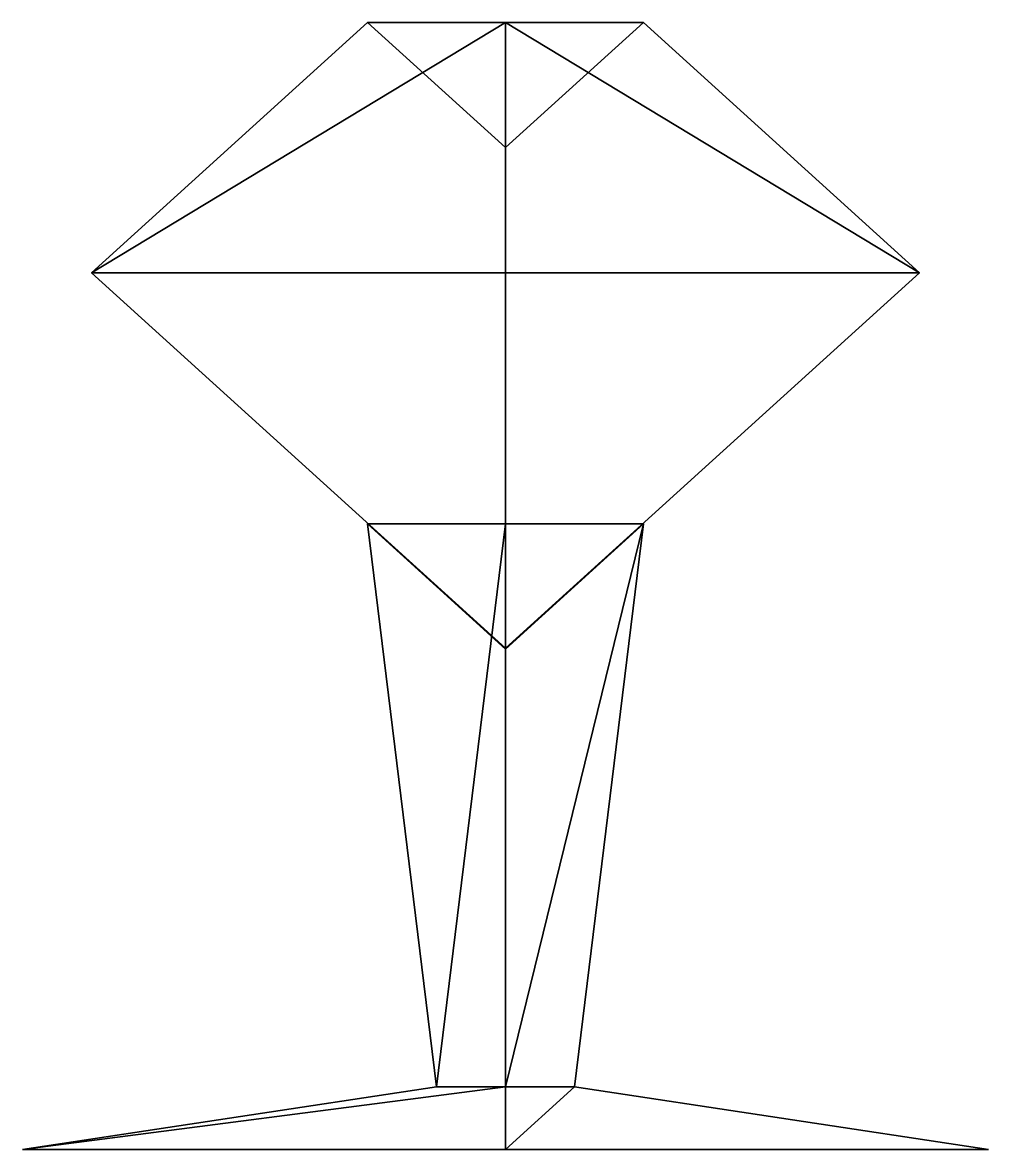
# Model space of a CAD drawing. Header units: metres. Extents: x -0.45 to 0.45, y -0.9 to 0.15.
import ezdxf

# ---------------------------------------------------------------- set-up
doc = ezdxf.new("R2010")
doc.units = ezdxf.units.M

msp = doc.modelspace()

# ---------------------------------------------------------------- linework, layer by layer
at = {"layer": 'PillBot'}
for points in [[(0, -0.432754, 0), (0.128571, -0.316193, 0), (0.064286, -0.840719, 0), (0.45, -0.899, 0), (-0.45, -0.899, 0), (-0.064286, -0.840719, 0), (-0.128571, -0.316193, 0)], [(-0.000038, -0.316193, -0.128571), (-0.000019, -0.840719, -0.064286), (-0.000133, -0.899, -0.45), (0.000133, -0.899, 0.45), (0.000019, -0.840719, 0.064286), (0.000038, -0.316193, 0.128571), (0, -0.432754, 0)]]:
    msp.add_polyline3d(points, close=True, dxfattribs=at)
for points in [[(-0.128571, -0.316193), (-0.000038, -0.316193, -0.128571), (0, -0.432754)], [(-0.064286, -0.840719), (-0.000038, -0.316193, -0.128571), (-0.128571, -0.316193)], [(-0.064286, -0.840719), (-0.000019, -0.840719, -0.064286), (-0.000038, -0.316193, -0.128571)], [(0, -0.432754), (0.000038, -0.316193, 0.128571), (0.128571, -0.316193)], [(0.128571, -0.316193), (0.000019, -0.840719, 0.064286), (0.064286, -0.840719)], [(0.128571, -0.316193), (0.000038, -0.316193, 0.128571), (0.000019, -0.840719, 0.064286)], [(-0.45, -0.899), (-0.000019, -0.840719, -0.064286), (-0.064286, -0.840719)], [(-0.45, -0.899), (-0.000133, -0.899, -0.45), (-0.000019, -0.840719, -0.064286)], [(0.064286, -0.840719), (0.000019, -0.840719, 0.064286), (0.000133, -0.899, 0.45)], [(0.064286, -0.840719), (0.000133, -0.899, 0.45), (0.45, -0.899)]]:
    msp.add_3dface(points, dxfattribs=at)
at = {"layer": 'PillTop'}
for points in [[(0, -0.431807, -0.001044), (0, -0.431807, -0.001044), (0.385714, -0.082123, -0.001159), (0.128572, 0.151, -0.001082), (0, 0.034439, -0.001044), (0, 0.034439, -0.001044)], [(0, 0.034439, -0.001044), (0, 0.034439, -0.001044), (0, 0.151, -0.129616), (0, -0.082123, -0.386759), (0, -0.431807, -0.001044), (0, -0.431807, -0.001044)]]:
    msp.add_polyline3d(points, close=True, dxfattribs=at)
for points in [[(0, -0.431807, -0.001044), (-0.385714, -0.082123, -0.00093), (-0.128571, 0.151, -0.001006), (0, 0.034439, -0.001044)], [(0, 0.151, 0.127527), (-0.385714, -0.082123, -0.00093), (0, -0.082123, 0.38467)], [(0, 0.151, 0.127527), (-0.128571, 0.151, -0.001006), (-0.385714, -0.082123, -0.00093)], [(0, 0.034439, -0.001044), (-0.128571, 0.151, -0.001006), (0, 0.151, 0.127527)], [(0, 0.034439, -0.001044), (0, 0.151, 0.127527), (0, -0.082123, 0.38467), (0, -0.431807, -0.001044)], [(0, 0.034439, -0.001044), (0.128572, 0.151, -0.001082), (0, 0.151, -0.129616)], [(0, 0.151, -0.129616), (0.385714, -0.082123, -0.001159), (0, -0.082123, -0.386759)], [(0, 0.151, -0.129616), (0.128572, 0.151, -0.001082), (0.385714, -0.082123, -0.001159)], [(0, -0.082123, 0.38467), (-0.385714, -0.082123, -0.00093), (0, -0.431807, -0.001044)], [(0, -0.082123, -0.386759), (0.385714, -0.082123, -0.001159), (0, -0.431807, -0.001044)]]:
    msp.add_3dface(points, dxfattribs=at)

doc.saveas('drawing.dxf')
